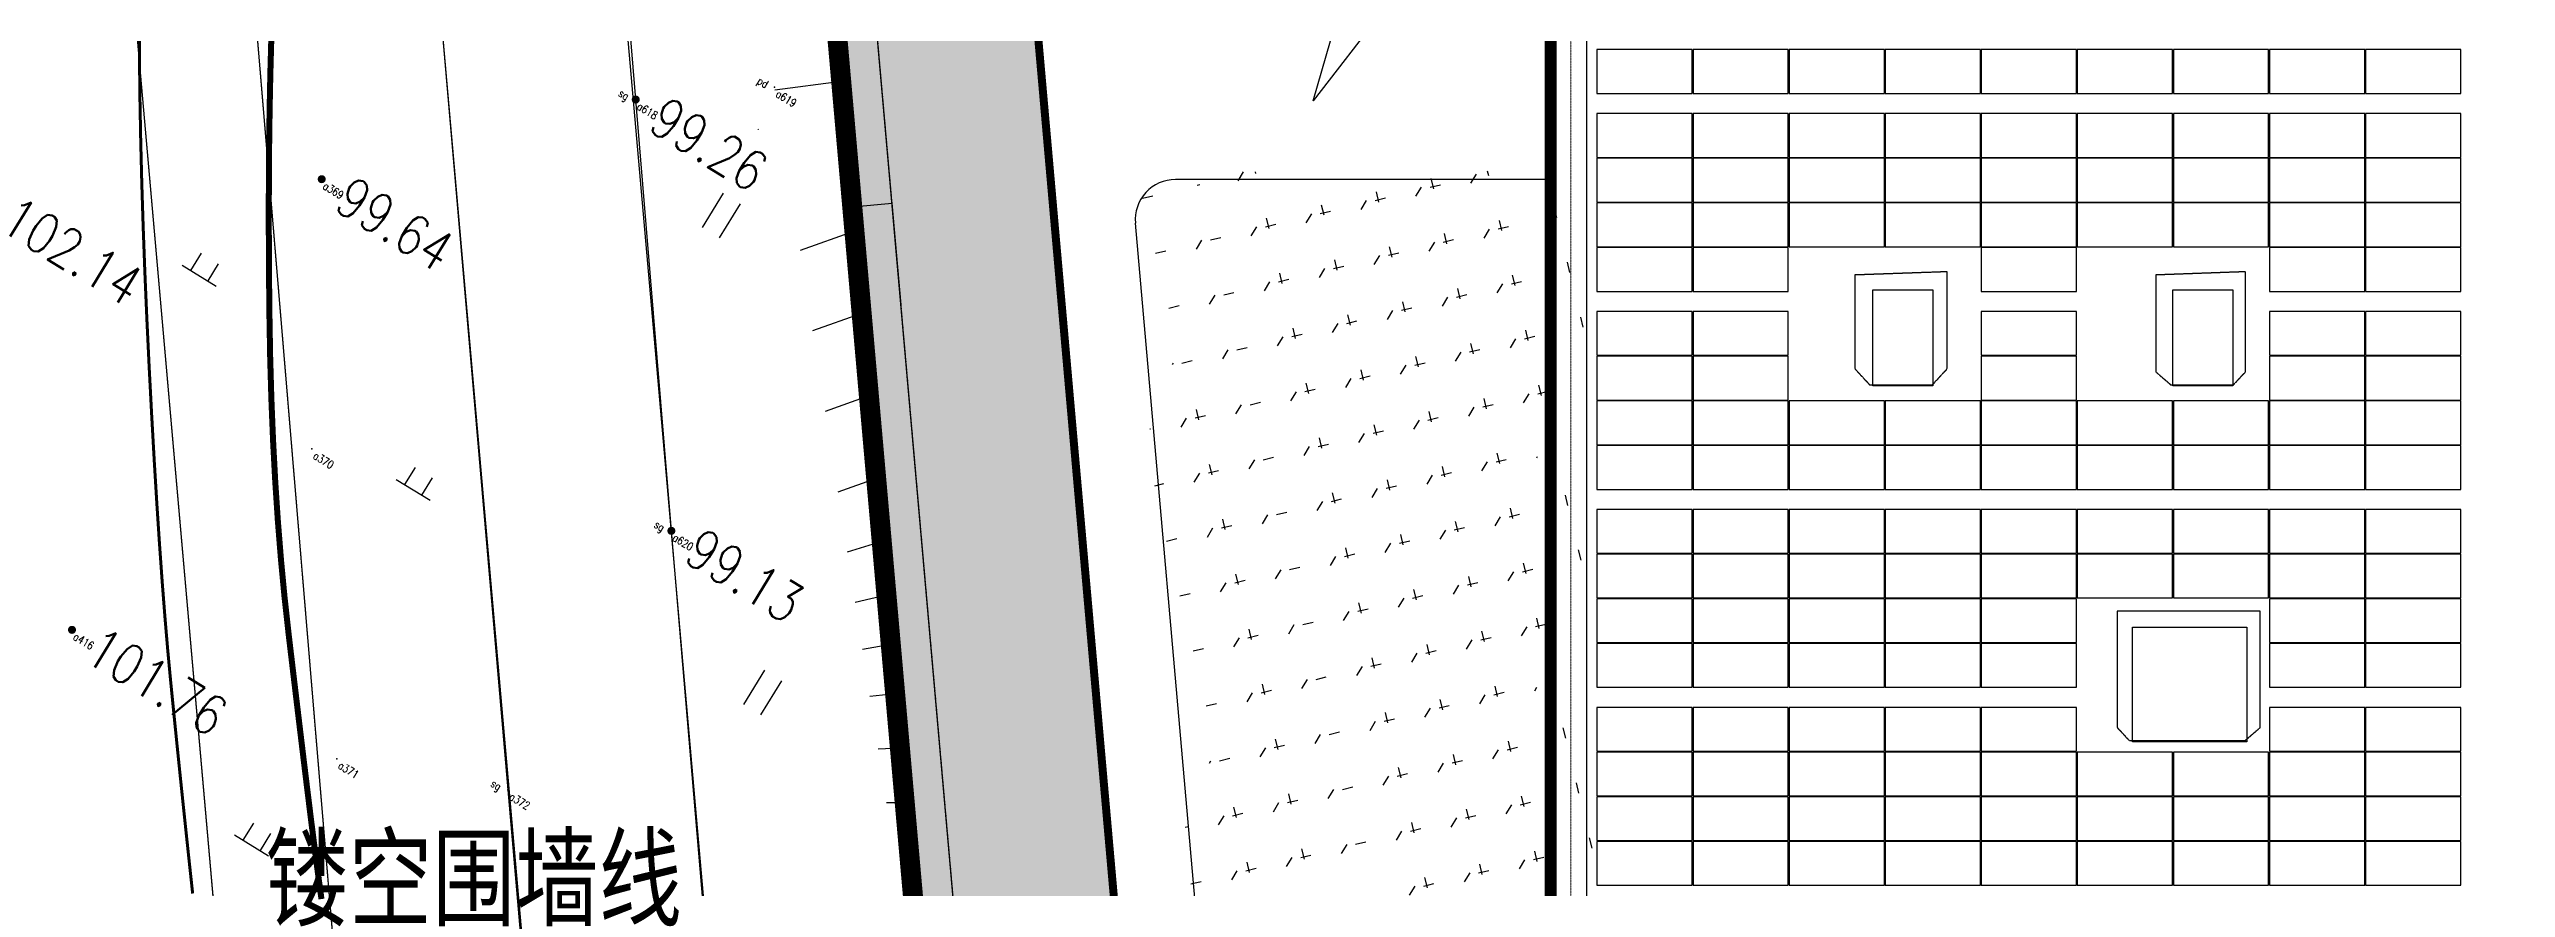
# Model space of a CAD drawing. Header units: millimetres. Extents: x -330863 to 383137, y -246038 to 314990.
# Drawn here: x -126028 to -64626, y -27439 to -6493 of the extents above; entities that cross this region are included whole.
import ezdxf
from ezdxf.enums import TextEntityAlignment as Align

# ---------------------------------------------------------------- set-up
doc = ezdxf.new("R2010")
doc.units = ezdxf.units.MM
for name, pattern in [('DASH', [0.35, 0.25, -0.1]), ('DASHED', [1.524, 1.27, -0.254]), ('DOTE', [2.4200000000000004, 2, -0.2, 0.02, -0.2]), ('HIDDEN', [0.375, 0.25, -0.125]), ('X1', [5, 4, -1]), ('X2', [10, 8, -2])]:
    doc.linetypes.add(name, pattern=pattern)
for name, color, linetype in [('-GRASS', 114, 'Continuous'), ('-建筑轮廓线', 7, 'Continuous'), ('-总图道路', 7, 'Continuous'), ('A-fence', 6, 'Continuous'), ('A-landscape', 41, 'Continuous'), ('GCD', 8, 'Continuous'), ('MAP', 251, 'Continuous'), ('S_其它', 7, 'Continuous'), ('S市政接口', 7, 'Continuous'), ('农转用2000坐标', 6, 'Continuous'), ('单元区域外轮廓', 7, 'ByLayer'), ('屋脊线', 7, 'ByLayer'), ('组件', 7, 'ByLayer'), ('阴影', 8, 'DASHED'), ('障碍物', 7, 'ByLayer')]:
    doc.layers.add(name, color=color, linetype=linetype)
for name, color, linetype, lineweight in [('DOTE', 7, 'DOTE', 0), ('PUB_DIM', 7, 'Continuous', 0), ('X消防车道', 6, 'HIDDEN', 18)]:
    doc.layers.add(name, color=color, linetype=linetype, lineweight=lineweight)
doc.styles.add('_TCH_DIM_T3', font='SIMPLEX.shx', dxfattribs={"width": 0.6, "bigfont": 'GBCBIG.shx'})
doc.styles.add('hz', font='simplex', dxfattribs={"width": 0.699999988079071, "bigfont": 'hztxt'})
doc.styles.add('等线体', font='simplex.shx', dxfattribs={"width": 0.6, "bigfont": 'hztxt.shx'})
doc.linetypes.add('10422', pattern='A,0.75,[150,AAA.SHX,S=0.5,R=0,X=0,Y=0.5],1.5,[177,AAA.SHX,S=1,R=0,X=0,Y=0.4],0.75', length=3)
doc.linetypes.add('FENCELINE2', pattern='A,0.25,-0.1,[132,ltypeshp.shx,S=0.1,R=0,X=-0.1,Y=0],-0.1,1', length=1.45)
doc.dimstyles.new('_TCH_ARCH_M_M&&1', dxfattribs={"dimtxt": 3, "dimasz": 0.5, "dimexe": 1.25, "dimexo": 1.5, "dimgap": 0.6312500000000001, "dimtad": 1, "dimtxsty": '_TCH_DIM_T3', "dimblk": 'ARCHTICK', "dimcen": 2.5, "dimclrt": 7, "dimazin": 2, "dimtfac": 1, "dimtix": 1, "dimtmove": 2, "dimatfit": 3})
pattern_1 = [(58.51216201923266, (-1970228605.701966, -2547630934.377606), (-329.7050402672918, 1372.037246682207), [264.5806600000001, -1731.010149999999]), (13.51216201923265, (-1970228605.701966, -2547630934.377606), (-329.7052649889981, 1372.038181840949), [264.58066, -1146.516149999998]), (103.5121620192325, (-1970228605.701966, -2547630934.377606), (-1372.038181840949, -329.7052649889981), [264.5806599999999, -1146.516149999997])]

# ---------------------------------------------------------------- blocks, each defined once
blk = doc.blocks.new('*U5')
at = {"layer": '单元区域外轮廓', "color": 2}
for points in [[(-88499.99999806286, 145848.7498998642, 10100), (88500.00000193714, 145848.7498962879, 10100), (88499.99999828637, -93851.25008583067, 10100), (64899.99999828637, -93851.25008583067, 10100), (64900.60513652861, -129651.2534892559, 10100), (-82500.00165008008, -129651.2389415502, 10100), (-82500.00164881349, -112951.2501013279, 10100), (-88500.00000186266, -112951.2501013279, 10100), (-88499.99999806286, 145848.7498998642, 10100)], [(-88499.99999806286, 145848.7498998642, 10600), (88500.00000193714, 145848.7498962879, 10600), (88499.99999828637, -93851.25008583067, 10600), (64899.99999828637, -93851.25008583067, 10600), (64900.60513652861, -129651.2534892559, 10600), (-82500.00165008008, -129651.2389415502, 10600), (-82500.00164881349, -112951.2501013279, 10600), (-88500.00000186266, -112951.2501013279, 10600), (-88499.99999806286, 145848.7498998642, 10600)]]:
    blk.add_polyline3d(points, close=True, dxfattribs=at)
at = {"flags": 1}
for tag in ['ground_elevation', 'unit_id', 'unit_name', 'parapet_height', 'is_enable_parapet']:
    blk.add_attdef(tag, (0, 0), '', height=2.5, dxfattribs=at)
blk = doc.blocks.new('*U6')
at = {"layer": '屋脊线', "color": 30}
blk.add_line((-88499.99999806286, 145848.7498998642, 10100), (-88500.00000186266, -112951.2501013279, 10100), dxfattribs=at)
at = {"flags": 1}
for tag in ['unit_id', 'unit_name']:
    blk.add_attdef(tag, (0, 0), '', height=2.5, dxfattribs=at)
blk = doc.blocks.new('*U52')
at = {"layer": '障碍物', "color": 1}
blk.add_polyline3d([(-72950.01437991858, -12501.24993920326, 10), (-71450.01464292407, -12501.24993920326, 10), (-71450.01464292407, -14901.25004947185, 10), (-72950.01437991858, -14901.25004947185, 10)], close=True, dxfattribs=at)
at = {"flags": 1}
for tag in ['shape', 'height']:
    blk.add_attdef(tag, (0, 0), '', height=2.5, dxfattribs=at)
blk = doc.blocks.new('*U66')
at = {"layer": '障碍物', "color": 1}
blk.add_polyline3d([(-73960.13016819954, -20930.9960258007, 10), (-71099.6219573915, -20930.9960258007, 10), (-71099.6219573915, -23791.50423645973, 10), (-73960.13016819954, -23791.50423645973, 10)], close=True, dxfattribs=at)
at = {"flags": 1}
for tag in ['shape', 'height']:
    blk.add_attdef(tag, (0, 0), '', height=2.5, dxfattribs=at)
blk = doc.blocks.new('*U347')
at = {"layer": '障碍物', "color": 1}
blk.add_polyline3d([(-80450.01437991858, -12501.24993920326, 10), (-78950.01464307308, -12501.24993920326, 10), (-78950.01464307308, -14901.25004947185, 10), (-80450.01437991858, -14901.25004947185, 10)], close=True, dxfattribs=at)
at = {"flags": 1}
for tag in ['shape', 'height']:
    blk.add_attdef(tag, (0, 0), '', height=2.5, dxfattribs=at)
blk = doc.blocks.new('*U7')
at = {"layer": '组件', "color": 0}
blk.add_polyline3d([(0, 0, 0), (6.7e-15, 109.6, 0), (-238.1009774266284, 109.6, 11.9366891759911), (-238.1009774266284, 1.46e-14, 11.9366891759911)], close=True, dxfattribs=at)
at = {"flags": 1}
for tag in ['voco', 'vmpo', 'mounting-hole-spacing1', 'mounting-hole-spacing2', 'module-material', 'theme', 'silicon-material', 'userid', 'company-name', 'note', 'name', 'panel-width', 'panel-height', 'panel-length', 'pmax', 'id', 'impo', 'isco']:
    blk.add_attdef(tag, (0, 0), '', height=2.5, dxfattribs=at)
blk = doc.blocks.new('gc119')
for p, q in [((-1, 0), (1, 0)), ((-0.5, 1), (-0.5, 0)), ((0.5, 1), (0.5, 0))]:
    blk.add_line(p, q)
blk = doc.blocks.new('GC200')
at = {"linetype": 'Continuous', "const_width": 0.2, "flags": 128}
blk.add_lwpolyline([(-0.1, 0, 1), (0.1, 0, 1)], format="xyb", close=True, dxfattribs=at)
blk = doc.blocks.new('gc121')
for p, q in [((-0.5, -1), (-0.5, 1)), ((0.5, -1), (0.5, 1))]:
    blk.add_line(p, q)
blk = doc.blocks.new('_ArchTick')
at = {"color": 0, "linetype": 'ByBlock', "const_width": 0.4}
blk.add_lwpolyline([(-0.5, -0.5), (0.5, 0.5)], dxfattribs=at)
blk = doc.blocks.new('*D479')
at = {"layer": 'Defpoints', "color": 0, "transparency": 16777216}
for p in [(-104959.589757211, -10341.36278583691), (-104735.6105710473, -12883.03862635046), (-105731.7502408963, -12970.82108428702)]:
    blk.add_point(p, dxfattribs=at)
at = {"layer": 'PUB_DIM', "color": 0, "lineweight": -2, "transparency": 16777216}
for p, q in [((-105731.8819145831, -12969.32687478356), (-105955.8391551324, -10427.90006918725)), ((-105955.7294270601, -10429.14524377346), (-104959.589757211, -10341.36278583691)), ((-104735.742244734, -12881.54441684701), (-104959.6994852834, -10340.1176112507))]:
    blk.add_line(p, q, dxfattribs=at)
at = {"layer": 'PUB_DIM', "color": 0, "lineweight": -2, "transparency": 16777216, "xscale": 0.5, "yscale": 0.5, "zscale": 0.5}
for p, rotation in [((-105955.7294270601, -10429.14524377346), 185.036046288457), ((-104959.589757211, -10341.36278583691), 5.036046288457105)]:
    blk.add_blockref('_ArchTick', p, dxfattribs=dict(at, rotation=rotation))
at = {"layer": 'PUB_DIM', "color": 7, "transparency": 16777216, "insert": (-108308.5301594669, -8496.971044056145), "char_height": 3, "attachment_point": 5, "rotation": 5.036046288457105, "style": '_TCH_DIM_T3'}
blk.add_mtext('\\A1;1000.00', dxfattribs=at)

msp = doc.modelspace()

# ---------------------------------------------------------------- hatches: boundary and pattern name
at = {"layer": '-GRASS'}
h = msp.add_hatch(dxfattribs=at)
h.set_pattern_fill('GRASS', color=256, scale=500, angle=-31.48783798076735)
h.set_pattern_definition(pattern_1)
h.paths.add_polyline_path([(-110826.5925631835, 56236.33826913311), (-111850.4828543495, 56463.54069251567), (-93881.19583215797, -147448.7937486917), (-92857.29912516892, -147675.9975956008)])
h = msp.add_hatch(dxfattribs=at)
h.set_pattern_fill('GRASS', color=256, scale=500, angle=-31.48783798076735)
h.set_pattern_definition(pattern_1)
h.paths.add_polyline_path([(-88499.99851873382, -9748.749900907276), (-97880.6960408669, -9748.749900907276, 0.4401982675126108), (-98876.83571252773, -10836.53232821167), (-94536.79586249785, -60086.54743908305, 0.3886933196227843), (-93540.65752265434, -60998.74990090728), (-88499.99851948302, -60998.74990137294)])
at = {"layer": 'A-landscape', "linetype": 'Continuous'}
h = msp.add_hatch(dxfattribs=at)
h.set_pattern_fill('毛石砌体', color=256, scale=299.9999999999999, angle=-31.48776264195623, style=0)
h.set_pattern_definition([(328.5122373580438, (-1970227838.225398, -2547631404.462406), (6187.806834028878, 1486.958837609646), [1349.999999999999, -3149.999999999999]), (328.5122373580438, (-1970225300.753295, -2547632430.97852), (6187.806834028878, 1486.958837609646), [1124.999999999998, -3374.999999999999]), (328.5122373580438, (-1970225375.101239, -2547632121.58818), (6187.806834028878, 1486.958837609646), [899.9999999999995, -3599.999999999999]), (328.5122373580438, (-1970225938.71009, -2547630457.115271), (6187.806834028878, 1486.958837609646), [675, -675, 899.9999999999995, -2249.999999999996]), (328.5122373580438, (-1970225821.188889, -2547630265.246129), (6187.806834028878, 1486.958837609646), [899.9999999999995, -224.9999999999999, 1124.999999999998, -2249.999999999996]), (328.5122373580438, (-1970227077.926367, -2547628440.078764), (6187.806834028878, 1486.958837609646), [1124.999999999998, -3374.999999999999]), (328.5122373580438, (-1970223314.891472, -2547630481.112419), (6187.806834028878, 1486.958837609646), [1124.999999999998, -3374.999999999999]), (58.51223735804372, (-1970228135.617166, -2547630166.90104), (-1486.958837609646, 6187.806834028878), [675, -3824.999999999997]), (58.51223735804372, (-1970225797.191742, -2547627641.427511), (-1486.958837609646, 6187.806834028878), [450, -4049.999999999996]), (58.51223735804372, (-1970227838.225398, -2547631404.462406), (-1486.958837609646, 6187.806834028878), [675, -3824.999999999997]), (58.51223735804372, (-1970225339.105515, -2547628185.860253), (-1486.958837609646, 6187.806834028878), [224.9999999999999, -4274.999999999995]), (58.51223735804372, (-1970226087.405974, -2547629838.334588), (-1486.958837609646, 6187.806834028878), [675, -3824.999999999997]), (58.51223735804372, (-1970226526.31609, -2547631416.46098), (-1486.958837609646, 6187.806834028878), [1124.999999999997, -3374.999999999996]), (58.51223735804372, (-1970224497.281007, -2547628965.335395), (-1486.958837609646, 6187.806834028878), [675, -3824.999999999997]), (58.51223735804372, (-1970225053.712322, -2547630735.330928), (-1486.958837609646, 6187.806834028878), [899.9999999999992, -3599.999999999995]), (58.51223735804372, (-1970224861.84318, -2547630852.852129), (-1486.958837609646, 6187.806834028878), [899.9999999999992, -3599.999999999995]), (58.51223735804372, (-1970225535.795696, -2547632814.716804), (-1486.958837609646, 6187.806834028878), [450, -4049.999999999996]), (58.51223735804372, (-1970224607.624672, -2547632591.672979), (-1486.958837609646, 6187.806834028878), [1124.999999999997, -3374.999999999996]), (13.51223735804375, (-1970227986.92128, -2547630785.681722), (2350.423994265529, 3837.382829380015), [1909.187999999995, -4454.772899999999]), (13.51223735804375, (-1970227485.661798, -2547630828.85498), (2350.423994265529, 3837.382829380015), [954.5939999999998, -5409.366899999998]), (13.51223735804375, (-1970224466.106323, -2547629775.98522), (2350.423994265529, 3837.382829380015), [1272.792149999999, -5091.168599999996]), (13.51223735804375, (-1970224348.585123, -2547629584.116078), (2350.423994265529, 3837.382829380015), [954.5939999999998, -5409.366899999998]), (103.5122373580437, (-1970225926.711516, -2547629145.205963), (-3837.382829380015, 2350.423994265529), [318.1994999999999, -6045.761399999998]), (103.5122373580437, (-1970227986.92128, -2547630785.681722), (-3837.382829380015, 2350.423994265529), [636.3944999999999, -5727.566399999997]), (103.5122373580437, (-1970226130.579232, -2547630339.594071), (-3837.382829380015, 2350.423994265529), [636.3944999999999, -5727.566399999997]), (103.5122373580437, (-1970224583.627524, -2547629967.854362), (-3837.382829380015, 2350.423994265529), [636.3944999999999, -5727.566399999997]), (103.5122373580437, (-1970222962.327873, -2547629905.504994), (-3837.382829380015, 2350.423994265529), [954.5939999999998, -5409.366899999998]), (103.5122373580437, (-1970223079.849073, -2547630097.374137), (-3837.382829380015, 2350.423994265529), [636.3944999999999, -5727.566399999997]), (103.5122373580437, (-1970223036.675815, -2547629596.114652), (-3837.382829380015, 2350.423994265529), [636.3944999999999, -5727.566399999997]), (103.5122373580437, (-1970226303.272265, -2547632344.632007), (-3837.382829380015, 2350.423994265529), [954.5939999999998, -5409.366899999998]), (355.0772885580437, (-1970223741.803015, -2547630747.329504), (3837.382818168541, -2350.42398528727), [503.0999999999999, -9559.205699999997]), (355.0772885580437, (-1970225288.754723, -2547631119.069212), (3837.382818168541, -2350.42398528727), [503.0999999999999, -9559.205699999997]), (355.0772885580437, (-1970225926.711516, -2547629145.205963), (3837.382818168541, -2350.42398528727), [1006.199999999997, -9056.105699999998]), (355.0772885580437, (-1970225147.236374, -2547628303.381453), (3837.382818168541, -2350.42398528727), [1006.199999999997, -9056.105699999998]), (355.0772885580437, (-1970225734.842374, -2547629262.727163), (3837.382818168541, -2350.42398528727), [1006.199999999997, -9056.105699999998]), (355.0772885580437, (-1970222962.327873, -2547629905.504994), (3837.382818168541, -2350.42398528727), [1006.199999999997, -9056.105699999998]), (355.0772885580437, (-1970227783.053566, -2547629591.293614), (3837.382818168541, -2350.42398528727), [1509.344999999999, -8552.9607]), (355.0772885580437, (-1970227665.532366, -2547629399.424473), (3837.382818168541, -2350.42398528727), [1509.344999999999, -8552.9607]), (355.0772885580437, (-1970226725.362765, -2547627864.471337), (3837.382818168541, -2350.42398528727), [1509.344999999999, -8552.9607]), (31.94718617804375, (-1970224924.192548, -2547629231.552478), (2351.338415779578, 3837.953054879803), [503.0999999999996, -9559.199999999992]), (31.94718617804375, (-1970223314.891472, -2547630481.112419), (2351.338415779578, 3837.953054879803), [503.0999999999996, -6036.599999999995, 1006.199999999996, -2515.499999999997]), (31.94718617804375, (-1970223933.672156, -2547630629.808303), (2350.423982255934, 3837.382824745177), [1006.199999999996, -9056.105699999995]), (31.94718617804375, (-1970226001.059457, -2547628835.815621), (2350.423982255934, 3837.382824745177), [1006.199999999996, -9056.105699999995]), (31.94718617804375, (-1970226192.928599, -2547628718.29442), (2350.423982255934, 3837.382824745177), [1006.199999999996, -9056.105699999995]), (31.94718617804375, (-1970224614.802207, -2547629157.204536), (2350.423982255934, 3837.382824745177), [1509.344999999998, -8552.960699999992]), (85.07728855804373, (-1970226161.753916, -2547629528.944246), (2350.423985287269, 3837.382818168541), [503.0999999999998, -9559.205699999997]), (85.07728855804373, (-1970223902.49747, -2547631440.458128), (2350.423985287269, 3837.382818168541), [503.0999999999998, -9559.205699999997]), (85.07728855804373, (-1970225375.101239, -2547632121.58818), (2350.423985287269, 3837.382818168541), [1006.199999999997, -9056.105699999996]), (85.07728855804373, (-1970225449.449179, -2547631812.197837), (2350.423985287269, 3837.382818168541), [1006.199999999997, -9056.105699999996]), (85.07728855804373, (-1970223420.414098, -2547629361.072252), (2350.423985287269, 3837.382818168541), [1006.199999999997, -9056.105699999996]), (85.07728855804373, (-1970227665.532366, -2547629399.424473), (2350.423985287269, 3837.382818168541), [1006.199999999997, -9056.105699999996]), (85.07728855804373, (-1970226687.010547, -2547632109.589605), (2350.423985287269, 3837.382818168541), [1509.344999999996, -8552.960699999998]), (121.9471861780437, (-1970223933.672156, -2547630629.808303), (-3837.382824745177, 2350.423982255937), [1006.199999999997, -9056.105699999998]), (121.9471861780437, (-1970223859.324215, -2547630939.198646), (-3837.382824745177, 2350.423982255937), [1006.199999999997, -9056.105699999998]), (121.9471861780437, (-1970227912.57334, -2547631095.072063), (-3837.382824745177, 2350.423982255937), [503.0999999999998, -9559.205699999997]), (121.9471861780437, (-1970225821.188889, -2547630265.246129), (-3837.382824745177, 2350.423982255937), [503.0999999999998, -9559.205699999997]), (121.9471861780437, (-1970224348.585123, -2547629584.116078), (-3837.382824745177, 2350.423982255937), [503.0999999999998, -9559.205699999997])])
h.paths.add_polyline_path([(-107361.8223326606, 7805.306126065552), (-107754.4632006879, 7704.205561131239), (-93149.63754603874, -158028.7498289905), (-92783.3364854427, -157628.7498295493)])
at = {"layer": 'X消防车道'}
h = msp.add_hatch(dxfattribs=at)
h.set_pattern_fill('DOTS', color=8, scale=1000, angle=-31.48783798076735)
h.set_pattern_definition([(328.5121620192327, (-1970228605.701966, -2547630934.377606), (1506.050284478311, 939.1527315207007), [0, -1587.499999999999])])
h.paths.add_polyline_path([(-93210.31932864338, -143669.9816289544, 0.388696347810305), (-80260.50890044775, -155528.7499007024), (-29868.25021682074, -155528.749902565, 0.0729934230257984), (-27282.11924788542, -155149.1864708438), (-24812.54212517292, -154408.3133338205, -0.0729934230209538), (-22226.41115623759, -154028.7499007024), (83399.93261551949, -154028.749902565, -0.414215405250258), (92399.99996935017, -163028.7391755916), (92400.01187910326, -173021.7107695714), (96400.0120633305, -173176.2576506659), (96399.99996935017, -163028.7344095483, 0.4142203272388091), (83399.6842201473, -150028.7499058246), (-22813.48650954664, -150028.749903962, 0.0729934230411844), (-25399.61747935508, -150408.3133356832), (-27869.19458594406, -151149.1864689812, -0.0729934230362219), (-30455.32555586891, -151528.7499007024), (-80260.50890015671, -151528.7499007024, -0.3886976849728412), (-89225.76594498008, -143318.7917464599), (-114666.7633144511, 145381.2082974985, -0.4401982675162612), (-105701.5062695695, 155171.2501437217), (85999.68118983321, 155171.2501404621, -0.414210992521494), (94999.68118930935, 146171.3291063718, -0.1414481113697162), (96999.68118965859, 153099.4533711858, 0.2576703992202549), (85999.5199388382, 159171.2501390651), (-105701.6028190823, 159171.2501441874, 0.4401960510058327), (-118651.3220010651, 145030.0785886869)])

# ---------------------------------------------------------------- linework, layer by layer
at = {"layer": '-建筑轮廓线', "const_width": 300, "elevation": 10100}
msp.add_lwpolyline([(88500.00148354098, 145851.2500959262), (-88499.99851645902, 145851.2500991858), (-88499.99852024252, -112948.7499006279), (-82499.99852018431, -112948.7499006279), (-82499.99852035893, -129748.7499009073), (-82799.99852034729, -129748.7499009073), (-82799.9985204637, -145848.7499005347), (65100.00147932674, -145848.7499023974), (65100.00147955958, -129748.7499027699), (64800.00147962942, -129748.7499027699), (64800.00148032791, -93848.74988470227), (88500.00148004852, -93848.74988563359)], close=True, dxfattribs=at)
at = {"layer": '-总图道路'}
for p, q in [((-92048.97187836235, -156848.7498996034, 10100), (-118710.1761069475, 145697.9447111301, 10100)), ((-88499.99851878732, -9748.749900907276, 10100), (-97880.69604069227, -9748.749900907276, 10100)), ((-94536.79719415726, -60086.53232764452, 10100), (-98876.8357124622, -10836.53232904151, 10100))]:
    msp.add_line(p, q, dxfattribs=at)
for points, elevation in [([(-125222.1342405514, 148767.0760561526), (-97501.66226358619, -165927.0740256831)], 112108.9999999763), ([(-129813.5966194654, 148371.250142511), (-102153.5767055442, -165636.6233637742)], 10100)]:
    msp.add_lwpolyline(points, dxfattribs=dict(at, elevation=elevation))
msp.add_arc((-97880.6960408669, -10748.74990090728, 10100), 1000, 89.99999797562265, 185.0360518371188, dxfattribs=at)
at = {"layer": 'A-fence', "linetype": 'FENCELINE2', "ltscale": 0.0025}
msp.add_line((-119976.0763493227, 148671.2501409277, 10100), (-92966.48708265042, -157828.7498292699, 10100), dxfattribs=at)
at = {"layer": 'A-landscape', "linetype": 'Continuous', "elevation": 10100}
for points in [[(-93149.63754603874, -158028.7498289905), (-120176.8513992405, 148671.2501423247)], [(-92783.33648555912, -157628.7498295493), (-119775.3012827574, 148671.2501423247)]]:
    msp.add_lwpolyline(points, dxfattribs=at)
at = {"layer": 'DOTE', "ltscale": 0.0015}
msp.add_line((-87999.99846657507, -112448.7498987652, 10100), (-87999.99851383967, 145351.2500973232, 10100), dxfattribs=at)
at = {"layer": 'MAP', "linetype": 'Continuous', "elevation": 10100, "flags": 128}
msp.add_lwpolyline([(-144670.1881408784, 223431.6831209511), (-141454.572538028, 189104.3901943415), (-136328.3817847236, 130518.1249405071), (-131067.8629593435, 73267.34685355797), (-125847.9206753522, 16624.24182116985), (-120873.5271826712, -39732.4320807308), (-116061.5625464683, -92846.84737894684), (-111078.2943462813, -148261.4355686307)], dxfattribs=at)
msp.add_lwpolyline([(89999.5778341568, 198988.8426653854), (-123977.9142581951, 194083.5166710242), (-92775.77438176145, -159992.9235315136), (90000.00148703344, -167056.3588061556)], close=True, dxfattribs=at)
at = {"layer": 'MAP', "linetype": '10422'}
msp.add_lwpolyline([(-133474.6627652179, 193543.3771337196), (-133221.1446720152, 190561.4813293144), (-132180.7351028523, 178324.1183405556), (-131904.6479899529, 172920.1905184239), (-128282.7618986461, 130399.2525094002), (-126953.5620748624, 117277.8797984868), (-123365.0271046767, 75104.5460223034), (-122357.6965506631, 64088.26361240819), (-121145.4216754623, 50708.98673932999), (-120110.6012170179, 37916.85374237597), (-118754.733566076, 22817.26116843522), (-116305.1615176932, -4880.687001459301), (-114560.0330647407, -24992.66593653709), (-112135.1932108495, -53050.72147568687), (-110381.5494835703, -73413.00520563498), (-108448.3933460409, -94249.94385551661), (-106193.0806875438, -120591.7341111414), (-104483.3994299965, -139760.2786308341), (-102816.8561492907, -157157.4600840174), (-102459.1871413262, -162020.7600508071)], dxfattribs=at)
at = {"layer": 'MAP', "linetype": '10422', "flags": 128}
msp.add_lwpolyline([(-98102.82609687185, -161561.1142095364), (-98834.82955791755, -151475.7109487615), (-99257.59166286793, -146263.3854405209), (-100364.3289240985, -133102.3717395216), (-103053.4642099496, -102588.6802490055), (-104125.4881214676, -90113.83561074732), (-105966.3987736543, -69467.08310751244), (-107241.844169735, -54856.50306876749), (-109471.0101116774, -30306.15813873708), (-110476.470331077, -18522.91907865554), (-111366.6766443616, -7751.932228747755), (-112621.7051247344, 7496.976995542645), (-113709.7638944373, 19493.8102491945), (-115191.4544948353, 36400.16638923436), (-117936.6545553761, 69165.72682529688), (-119124.3202010495, 80360.48123536631), (-119973.9383404353, 90675.06300115958), (-121028.2395596709, 102537.4699637107), (-123042.2722843336, 124488.7353071757), (-124209.3347272579, 137110.9152004868), (-125254.5524275605, 149235.12836935), (-127227.8449853742, 171159.094649069), (-128292.7678139508, 182272.8046236374), (-128764.0503071574, 187693.095926363), (-129291.6716350568, 193899.0112693794)], dxfattribs=at)
at = {"layer": 'MAP', "linetype": 'X1', "elevation": 10100, "flags": 128}
msp.add_lwpolyline([(-106123.5938966251, -152387.9940261319), (-118181.5279654669, -37646.33495623246), (-130410.1226535835, 108086.9469313696), (-131732.5005516736, 122019.7367441654), (-135483.9185694558, 151514.1963443532)], dxfattribs=at)
at = {"layer": 'MAP', "linetype": 'Continuous', "elevation": 10100}
for points in [[(-125672.0718164556, 14631.98752531781), (-121049.3760415679, -37740.17778581008)], [(-106231.2679361179, -7302.329940553754), (-107888.0083929375, -7514.525030571967)], [(-105902.1293930686, -11037.33671439811), (-107260.440932177, -11521.03488130495)], [(-105720.7351474766, -13095.76697258278), (-106945.4656954598, -13531.89661057666)], [(-105539.340901128, -15154.19722937047), (-106630.4904585681, -15542.75834124535)], [(-105357.9466554196, -17212.62748895213), (-106315.5152215599, -17553.62007144838)], [(-105219.0548378834, -18788.74760570004), (-106080.7544607646, -19052.37735278904)], [(-105100.902138974, -20129.52382380143), (-105882.8119385847, -20316.08000613749)], [(-104992.167173475, -21363.42924071476), (-105700.0310641574, -21482.9878209345)], [(-104883.8271275721, -22592.85318741575), (-105516.0102435597, -22657.81168762595)], [(-104764.2864305503, -23949.38015874475), (-105309.7749874554, -23974.45672873408)], [(-104643.6906260764, -25317.88031088189), (-105100.1711539552, -25312.60740879923)]]:
    msp.add_lwpolyline(points, dxfattribs=at)
at = {"layer": 'MAP', "linetype": 'Continuous', "flags": 128}
for points, const_width in [([(-122441.2642383808, -27580.53143864497), (-122525.6653100345, -26797.88795888424), (-122608.169369339, -26023.12657872215), (-122688.7764165853, -25256.24729769305), (-122767.4864511331, -24497.25011579693), (-122844.2994737392, -23746.13503117114), (-122919.2154838214, -23002.90204754099), (-122992.2344815545, -22267.55116257816), (-123063.6653511296, -21505.24939253926), (-123133.8169763307, -20681.16375461221), (-123202.6893575652, -19795.294248797), (-123270.2824945422, -18847.64087462798), (-123336.5963872615, -17838.20363070816), (-123401.6310359561, -16766.98252076283), (-123465.3864403348, -15633.97754386067), (-123527.862600747, -14439.18869627639), (-123585.8169574616, -13230.96570076421), (-123636.0069514462, -12057.65826890245), (-123678.4325821767, -10919.26640255376), (-123713.0938501772, -9815.79009938985), (-123739.990755273, -8747.229364532977), (-123759.1232972313, -7713.584193792193), (-123770.4914764594, -6714.854589495807), (-123774.0952929575, -5751.040549315512)], 75), ([(-119221.4061611425, -27719.29212968796), (-119273.2268718514, -27342.9247344099), (-119324.0231124777, -26966.21206246316), (-119373.7948833708, -26589.15411245078), (-119422.54218488, -26211.75088623539), (-119474.4425438088, -25801.49196444079), (-119533.6734876595, -25325.86692629382), (-119600.2350167813, -24784.87577551976), (-119674.1271307669, -24178.51850885898), (-119755.3498297324, -23506.79512584582), (-119843.9031134452, -22769.70563067123), (-119939.7869824874, -21967.25001960993), (-120043.001436335, -21099.42829452455), (-120144.024066159, -20186.23121764511), (-120233.3324628393, -19247.64955446124), (-120310.9266266669, -18283.68330264464), (-120376.8065571761, -17294.33246452361), (-120430.9722547163, -16279.5970396325), (-120473.4237190545, -15239.47702657431), (-120504.160950249, -14173.97242628038), (-120523.1839485909, -13083.08323968202), (-120533.5104957316, -11997.91331246495), (-120538.1583743705, -10949.56649404019), (-120537.1275841002, -9938.042780682445), (-120530.4181251535, -8963.342175651342), (-120518.0299973558, -8025.464675687253), (-120499.9632009398, -7124.410284515469), (-120476.2177355564, -6260.178999342024)], 150)]:
    msp.add_lwpolyline(points, dxfattribs=dict(at, const_width=const_width))
at = {"layer": 'MAP', "linetype": 'Continuous'}
for p in [(-111366.6766443616, -7751.932228747755, 109361), (-107899.0980654466, -7443.726454693823, 108923), (-119215.8141485392, -9739.918757528067, 109741), (-119461.3015368208, -16477.84959275275, 109851), (-110476.470331077, -18522.91907865554, 109225), (-125456.7910664459, -20995.52269961685, 111855), (-118837.124417068, -24214.00968154892, 109924), (-114560.0330647407, -24992.66593653709, 109123)]:
    msp.add_point(p, dxfattribs=at)
at = {"layer": 'S_其它', "elevation": 10099.99996137168}
msp.add_lwpolyline([(-94436.45285385894, -3281.962101387503), (-92694.57712340401, -5531.962372868033), (-94436.45285385894, -7781.962208955261), (-93783.24943555519, -5531.962132586809), (-94436.45285385894, -3281.962101387503)], dxfattribs=at)
at = {"layer": 'X消防车道', "color": 8, "ltscale": 0.01}
for p, q in [((-93210.32463136129, -143669.9214557372, 10100), (-118821.505565776, 146961.2919894792, 10100)), ((-89225.76594486367, -143318.7917464599, 10100), (-114666.7633145675, 145381.2082974985, 10100))]:
    msp.add_line(p, q, dxfattribs=at)
at = {"layer": '农转用2000坐标', "color": 1, "linetype": 'DASH', "ltscale": 0.01, "const_width": 500, "elevation": 10100}
msp.add_lwpolyline([(89999.5778341568, 198988.8426653854), (-123977.9142581951, 194083.5166710242), (-92775.77438176145, -159992.9235315136), (90000.00148703344, -167056.3588061556)], close=True, dxfattribs=at)
at = {"layer": '农转用2000坐标', "color": 5, "linetype": 'X2', "ltscale": 0.001, "const_width": 200, "elevation": 10100}
msp.add_lwpolyline([(84999.5837552729, 193872.906665951), (-118528.8170893304, 189207.1208154596), (-88181.69460986741, -155166.7311208509), (84999.99547226122, -161859.3995187618)], close=True, dxfattribs=at)
at = {"layer": '单元区域外轮廓', "elevation": 10100}
msp.add_lwpolyline([(-88499.99999807682, 145848.749899473), (88500.00000192318, 145848.7498962134), (88499.99999825611, -93851.25008581208), (64899.99999822117, -93851.25008581208), (64900.60513641452, -129651.2534896098), (-82500.00165018484, -129651.2389414198), (-82500.0016488461, -112951.250101272), (-88500.00000186032, -112951.250101272), (-88499.99999807682, 145848.749899473)], dxfattribs=at)
at = {"layer": '阴影', "linetype": 'DASHED'}
for points in [[(-64652.8515625, -129579.384765625, 8903.877563476562), (-82461.2890625, -129579.66796875, 9797.867431640623), (-82461.572265625, -112951.58203125, 9797.869262695314), (-88497.08984375, -112870.849609375, 10100.85388183594), (-88426.65039062501, 145833.935546875, 10097.31689453125), (-87607.001953125, 145833.9453125, 10056.16394042968), (-87602.95898437499, -111821.494140625, 10055.96801757812), (-81045.86914062499, -111337.158203125, 9726.80114746094), (-81045.59082031251, -127642.3828125, 9726.796875000002), (-73743.3984375, -126996.50390625, 9360.224609375), (-74339.501953125, -126673.642578125, 9390.14892578125), (-74339.55078125, -123687.041015625, 9390.149536132812), (-70762.958984375, -123687.001953125, 9210.603637695312), (-70837.421875, -126673.57421875, 9214.343261718752), (-64652.9052734375, -126027.705078125, 8903.878784179688), (-64652.8515625, -129579.384765625, 8903.877563476562)], [(-78588.4912109375, -14474.12719726562, 9603.443603515623), (-78588.5205078125, -12052.55493164062, 9603.445434570312), (-80898.40820312501, -12133.31665039062, 9719.400634765623), (-80898.369140625, -14474.17114257812, 9719.398803710938), (-80525.80078125, -14877.76123046875, 9700.69580078125), (-78961.0400390625, -14877.73315429687, 9622.145385742188), (-78588.4912109375, -14474.12719726562, 9603.443603515623)], [(-71137.2265625, -14554.70458984375, 9229.362182617188), (-71137.265625, -12052.41088867187, 9229.361572265621), (-73372.646484375, -12133.17016601562, 9341.597290039062), (-73372.6123046875, -14554.736328125, 9341.597900390621), (-73000.0390625, -14877.60864257812, 9322.891235351562), (-71435.2734375, -14877.59155273437, 9244.326171875), (-71137.2265625, -14554.70458984375, 9229.362182617188)], [(-70764.521484375, -23433.81103515625, 9210.656127929688), (-70764.5703125, -20527.919921875, 9210.655517578123), (-74341.181640625, -20527.978515625, 9390.230102539062), (-74341.1376953125, -23433.86474609375, 9390.228271484377), (-74043.076171875, -23756.7431640625, 9375.265502929688), (-71137.0849609375, -23756.68212890625, 9229.362182617188), (-70764.521484375, -23433.81103515625, 9210.656127929688)]]:
    msp.add_polyline3d(points, close=True, dxfattribs=at)
at = {"layer": '障碍物', "color": 4, "elevation": 10300}
for points in [[(-80450.0143799791, -12501.24993950128), (-78950.01464307774, -12501.24993950128), (-78950.01464307774, -14901.25004930422), (-80450.0143799791, -14901.25004930422)], [(-72950.01437997911, -12501.24993950128), (-71450.01464296132, -12501.24993950128), (-71450.01464296132, -14901.25004930422), (-72950.01437997911, -14901.25004930422)]]:
    msp.add_lwpolyline(points, close=True, dxfattribs=at)
at = {"layer": '障碍物', "elevation": 10300}
msp.add_lwpolyline([(-73960.1301682391, -20930.99602574483), (-71099.6219574567, -20930.99602574483), (-71099.6219574567, -23791.50423623622), (-73960.1301682391, -23791.50423623622)], close=True, dxfattribs=at)

# ---------------------------------------------------------------- block references
at = {"layer": 'MAP', "linetype": 'Continuous'}
ref = msp.add_blockref('GC200', (-111366.6766443616, -7751.932228747755, 109361), dxfattribs=dict(at, xscale=500, yscale=500, zscale=500, rotation=328.5121620192327))
ref.add_attrib('height', '99.26', dxfattribs={"layer": 'GCD', "linetype": 'Continuous', "height": 1000, "rotation": 328.5121620112481, "style": '等线体', "width": 0.8}).set_placement((-110855.0260117603, -8065.322767775505, 109361), align=Align.MIDDLE_LEFT)
ref = msp.add_blockref('GC200', (-119215.8141485392, -9739.918757528067, 109741), dxfattribs=dict(at, xscale=500, yscale=500, zscale=500, rotation=328.5121620192327))
ref.add_attrib('height', '99.64', dxfattribs={"layer": 'GCD', "linetype": 'Continuous', "height": 1000, "rotation": 328.5121620112481, "style": '等线体', "width": 0.8}).set_placement((-118704.1635159379, -10053.30929655581, 109741), align=Align.MIDDLE_LEFT)
ref = msp.add_blockref('GC200', (-127575.4541639448, -10239.02477074414, 112244), dxfattribs=dict(at, xscale=500, yscale=500, zscale=500, rotation=328.5121620192327))
ref.add_attrib('height', '102.14', dxfattribs={"layer": 'GCD', "linetype": 'Continuous', "height": 1000, "rotation": 328.5121620112481, "style": '等线体', "width": 0.8}).set_placement((-127063.8035311689, -10552.41531116888, 112244), align=Align.MIDDLE_LEFT)
at = {"layer": 'MAP', "linetype": 'Continuous', "xscale": 500, "yscale": 500, "zscale": 1000, "rotation": 328.5121620192327}
for name, p in [('gc121', (-109225.4678100557, -10648.08224637061, 10100)), ('gc119', (-122278.3664016728, -12148.5022062622, 10100)), ('gc119', (-116931.3004126865, -17498.07633396238, 10100)), ('gc121', (-108190.9393582586, -22563.0382055603, 10100)), ('gc119', (-120970.1781728631, -26379.70623869449, 10100))]:
    msp.add_blockref(name, p, dxfattribs=at)
at = {"layer": 'MAP', "linetype": 'Continuous'}
ref = msp.add_blockref('GC200', (-110476.470331077, -18522.91907865554, 109225), dxfattribs=dict(at, xscale=500, yscale=500, zscale=500, rotation=328.5121620192327))
ref.add_attrib('height', '99.13', dxfattribs={"layer": 'GCD', "linetype": 'Continuous', "height": 1000, "rotation": 328.5121620112481, "style": '等线体', "width": 0.8}).set_placement((-109964.8196984758, -18836.30961768329, 109225), align=Align.MIDDLE_LEFT)
ref = msp.add_blockref('GC200', (-125456.7910664459, -20995.52269961685, 111855), dxfattribs=dict(at, xscale=500, yscale=500, zscale=500, rotation=328.5121620192327))
ref.add_attrib('height', '101.76', dxfattribs={"layer": 'GCD', "linetype": 'Continuous', "height": 1000, "rotation": 328.5121620112481, "style": '等线体', "width": 0.8}).set_placement((-124945.1404337864, -21308.91323957592, 111855), align=Align.MIDDLE_LEFT)
at = {"layer": '单元区域外轮廓'}
msp.add_blockref('*U5', (0, 0), dxfattribs=at)
at = {"layer": '屋脊线'}
msp.add_blockref('*U6', (0, 0), dxfattribs=at)
at = {"layer": '组件', "color": 5, "xscale": 10, "yscale": 10, "zscale": 10}
for p in [(-84961.18355864003, -7599.249999999994, 10022.50126473122), (-82560.19894739999, -7599.249999999994, 9901.951181834187), (-80159.21433615997, -7599.249999999994, 9781.401098937145), (-77758.22972491999, -7599.249999999994, 9660.851016040106), (-75357.24511368, -7599.249999999994, 9540.300933143062), (-72956.26050244, -7599.249999999994, 9419.75085024602), (-70555.2758912, -7599.249999999994, 9299.20076734898), (-68154.29127996, -7599.249999999994, 9178.650684451935), (-65753.30666872, -7599.249999999994, 9058.100601554896), (-84961.18355864003, -9195.249999999998, 10022.50126472758), (-82560.19894739999, -9195.249999999998, 9901.951181830544), (-80159.21433615997, -9195.249999999998, 9781.4010989335), (-77758.22972491999, -9195.249999999998, 9660.85101603646), (-75357.24511368, -9195.249999999998, 9540.300933139419), (-72956.26050244, -9195.249999999998, 9419.750850242379), (-70555.2758912, -9195.249999999998, 9299.200767345337), (-68154.29127996, -9195.249999999998, 9178.65068444829), (-65753.30666872, -9195.249999999998, 9058.100601551252), (-84961.18355864003, -10311.25, 10022.50126472758), (-82560.19894739999, -10311.25, 9901.951181830544), (-80159.21433615997, -10311.25, 9781.4010989335), (-77758.22972491999, -10311.25, 9660.85101603646), (-75357.24511368, -10311.25, 9540.300933139419), (-72956.26050244, -10311.25, 9419.750850242379), (-70555.2758912, -10311.25, 9299.200767345337), (-68154.29127996, -10311.25, 9178.65068444829), (-65753.30666872, -10311.25, 9058.100601551252), (-84961.18355864003, -11427.25, 10022.50126472758), (-82560.19894739999, -11427.25, 9901.951181830544), (-80159.21433615997, -11427.25, 9781.4010989335), (-77758.22972491999, -11427.25, 9660.85101603646), (-75357.24511368, -11427.25, 9540.300933139419), (-72956.26050244, -11427.25, 9419.750850242379), (-70555.2758912, -11427.25, 9299.200767345337), (-68154.29127996, -11427.25, 9178.65068444829), (-65753.30666872, -11427.25, 9058.100601551252), (-84961.18355864003, -12543.24999999999, 10022.50126472758), (-82560.19894739999, -12543.24999999999, 9901.951181830544), (-75357.24511368, -12543.24999999999, 9540.300933139419), (-68154.29127996, -12543.24999999999, 9178.65068444829), (-65753.30666872, -12543.24999999999, 9058.100601551252), (-84961.18355864003, -14139.24999999999, 10022.50126472394), (-82560.19894739999, -14139.24999999999, 9901.951181826898), (-75357.24511368, -14139.24999999999, 9540.300933135773), (-68154.29127996, -14139.24999999999, 9178.650684444647), (-65753.30666872, -14139.24999999999, 9058.100601547609), (-84961.18355864003, -15255.24999999999, 10022.50126472394), (-82560.19894739999, -15255.24999999999, 9901.951181826898), (-75357.24511368, -15255.24999999999, 9540.300933135773), (-68154.29127996, -15255.24999999999, 9178.650684444647), (-65753.30666872, -15255.24999999999, 9058.100601547609), (-84961.18355864003, -16371.25, 10022.50126472394), (-82560.19894739999, -16371.25, 9901.951181826898), (-80159.21433615997, -16371.25, 9781.401098929857), (-77758.22972491999, -16371.25, 9660.851016032815), (-75357.24511368, -16371.25, 9540.300933135773), (-72956.26050244, -16371.25, 9419.750850238734), (-70555.2758912, -16371.25, 9299.20076734169), (-68154.29127996, -16371.25, 9178.650684444647), (-65753.30666872, -16371.25, 9058.100601547609), (-84961.18355864003, -17487.24999999998, 10022.50126472394), (-82560.19894739999, -17487.24999999998, 9901.951181826898), (-80159.21433615997, -17487.24999999998, 9781.401098929857), (-77758.22972491999, -17487.24999999998, 9660.851016032815), (-75357.24511368, -17487.24999999998, 9540.300933135773), (-72956.26050244, -17487.24999999998, 9419.750850238734), (-70555.2758912, -17487.24999999998, 9299.20076734169), (-68154.29127996, -17487.24999999998, 9178.650684444647), (-65753.30666872, -17487.24999999998, 9058.100601547609), (-84961.18355864003, -19083.24999999999, 10022.50126472029), (-82560.19894739999, -19083.24999999999, 9901.951181823257), (-80159.21433615997, -19083.24999999999, 9781.401098926213), (-77758.22972491999, -19083.24999999999, 9660.85101602917), (-75357.24511368, -19083.24999999999, 9540.300933132128), (-72956.26050244, -19083.24999999999, 9419.750850235088), (-70555.2758912, -19083.24999999999, 9299.200767338041), (-68154.29127996, -19083.24999999999, 9178.650684441001), (-65753.30666872, -19083.24999999999, 9058.10060154396), (-84961.18355864003, -20199.24999999997, 10022.50126472029), (-82560.19894739999, -20199.24999999997, 9901.951181823257), (-80159.21433615997, -20199.24999999997, 9781.401098926213), (-77758.22972491999, -20199.24999999997, 9660.85101602917), (-75357.24511368, -20199.24999999997, 9540.300933132128), (-72956.26050244, -20199.24999999997, 9419.750850235088), (-70555.2758912, -20199.24999999997, 9299.200767338041), (-68154.29127996, -20199.24999999997, 9178.650684441001), (-65753.30666872, -20199.24999999997, 9058.10060154396), (-84961.18355864003, -21315.25, 10022.50126472029), (-82560.19894739999, -21315.25, 9901.951181823257), (-80159.21433615997, -21315.25, 9781.401098926213), (-77758.22972491999, -21315.25, 9660.85101602917), (-75357.24511368, -21315.25, 9540.300933132128), (-68154.29127996, -21315.25, 9178.650684441001), (-65753.30666872, -21315.25, 9058.10060154396), (-84961.18355864003, -22431.24999999998, 10022.50126472029), (-82560.19894739999, -22431.24999999998, 9901.951181823257), (-80159.21433615997, -22431.24999999998, 9781.401098926213), (-77758.22972491999, -22431.24999999998, 9660.85101602917), (-75357.24511368, -22431.24999999998, 9540.300933132128), (-68154.29127996, -22431.24999999998, 9178.650684441001), (-65753.30666872, -22431.24999999998, 9058.10060154396), (-84961.18355864003, -24027.25000000001, 10022.50126471665), (-82560.19894739999, -24027.25000000001, 9901.951181819608), (-80159.21433615997, -24027.25000000001, 9781.401098922566), (-77758.22972491999, -24027.25000000001, 9660.851016025525), (-75357.24511368, -24027.25000000001, 9540.300933128485), (-68154.29127996, -24027.25000000001, 9178.650684437362), (-65753.30666872, -24027.25000000001, 9058.100601540315), (-84961.18355864003, -25143.24999999999, 10022.50126471665), (-82560.19894739999, -25143.24999999999, 9901.951181819608), (-80159.21433615997, -25143.24999999999, 9781.401098922566), (-77758.22972491999, -25143.24999999999, 9660.851016025525), (-75357.24511368, -25143.24999999999, 9540.300933128485), (-72956.26050244, -25143.24999999999, 9419.750850231443), (-70555.2758912, -25143.24999999999, 9299.200767334403), (-68154.29127996, -25143.24999999999, 9178.650684437362), (-65753.30666872, -25143.24999999999, 9058.100601540315), (-84961.18355864003, -26259.25000000001, 10022.50126471665), (-82560.19894739999, -26259.25000000001, 9901.951181819608), (-80159.21433615997, -26259.25000000001, 9781.401098922566), (-77758.22972491999, -26259.25000000001, 9660.851016025525), (-75357.24511368, -26259.25000000001, 9540.300933128485), (-72956.26050244, -26259.25000000001, 9419.750850231443), (-70555.2758912, -26259.25000000001, 9299.200767334403), (-68154.29127996, -26259.25000000001, 9178.650684437362), (-65753.30666872, -26259.25000000001, 9058.100601540315), (-84961.18355864003, -27375.25, 10022.50126471665), (-82560.19894739999, -27375.25, 9901.951181819608), (-80159.21433615997, -27375.25, 9781.401098922566), (-77758.22972491999, -27375.25, 9660.851016025525), (-75357.24511368, -27375.25, 9540.300933128485), (-72956.26050244, -27375.25, 9419.750850231443), (-70555.2758912, -27375.25, 9299.200767334403), (-68154.29127996, -27375.25, 9178.650684437362), (-65753.30666872, -27375.25, 9058.100601540315)]:
    msp.add_blockref('*U7', p, dxfattribs=at)
at = {"layer": '障碍物'}
for name in ['*U347', '*U52', '*U66']:
    msp.add_blockref(name, (0, 0), dxfattribs=at)

# ---------------------------------------------------------------- texts
at = {"layer": 'MAP', "linetype": 'Continuous', "style": 'hz', "width": 0.8}
for s, p in [('pd', (-108351.1292188172, -7341.141994409262, 108923)), ('sg', (-111818.7077977322, -7649.347768928855, 109361)), ('a618', (-111358.017306074, -7977.112747561186, 109361)), ('a619', (-107890.4387270426, -7668.906971178948, 108923)), ('a369', (-119207.1548102517, -9965.099275875837, 109741)), ('a370', (-119452.6421985915, -16703.03011063486, 109851)), ('sg', (-110928.5014841566, -18420.33461743966, 109225)), ('a620', (-110467.810992673, -18748.09959653765, 109225)), ('a416', (-125448.1317280419, -21220.70321889594, 111855)), ('a371', (-118828.4650787804, -24439.19019943103, 109924)), ('sg', (-115012.0642178785, -24890.08147625253, 109123)), ('a372', (-114551.3737262785, -25217.8464544192, 109123))]:
    msp.add_text(s, height=200, rotation=328.5121620112481, dxfattribs=at).set_placement(p)
at = {"layer": 'S市政接口', "width": 0.8}
msp.add_text('镂空围墙线', height=2000, dxfattribs=at).set_placement((-120614.0191534627, -28187.87409255281, 10100))

# ---------------------------------------------------------------- dimensions: what is measured, and where the dimension line sits
at = {"layer": 'PUB_DIM'}
dim = msp.add_linear_dim(base=(-104959.589757211, -10341.36278583691, 10100), p1=(-105731.7502408963, -12970.82108428702, 10100), p2=(-104735.6105710473, -12883.03862635046, 10100), angle=5.036046288457682, dimstyle='_TCH_ARCH_M_M&&1', dxfattribs=at)
dim.commit()
dim.dimension.update_dxf_attribs({"geometry": '*D479', "text_midpoint": (-108308.5301594669, -8496.971044056145, 10100), "dimtype": 161})

doc.saveas('drawing.dxf')
